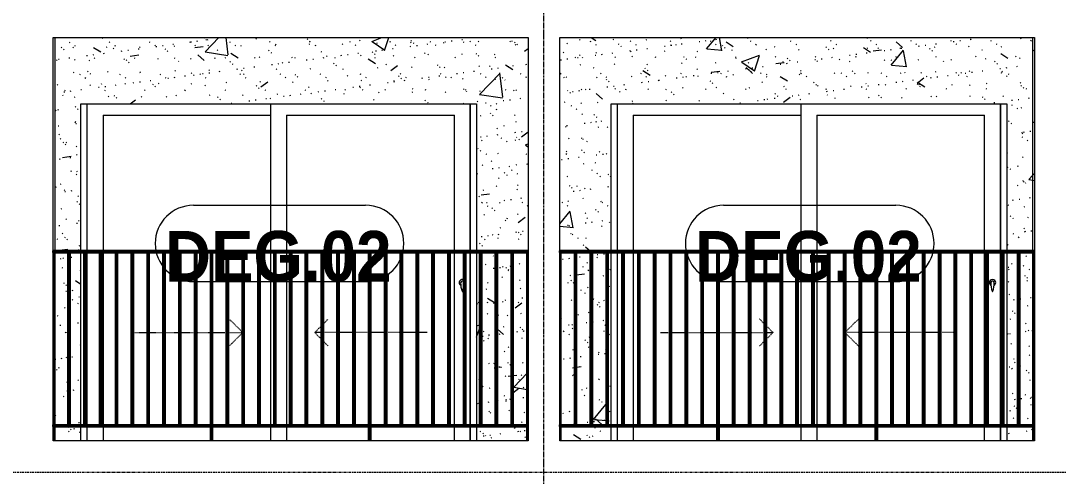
# Model space of a CAD drawing. Header units: millimetres. Extents: x 25061 to 259291, y -8723 to 35400.
# Drawn here: x 208805 to 215360, y 15775 to 18657 of the extents above; entities that cross this region are included whole.
import ezdxf

# ---------------------------------------------------------------- set-up
doc = ezdxf.new("R2010")
doc.units = ezdxf.units.MM
for name, pattern in [('Centre', [31.75, 6.35, -4.7625, 15.875, -4.7625]), ('Dash', [6.35, 3.175, -3.175]), ('Grid Line', [22.225, 12.7, -3.175, 3.175, -3.175])]:
    doc.linetypes.add(name, pattern=pattern)
for name, color, linetype, lineweight in [('0-2', 50, 'Continuous', 5), ('A-DOOR', 31, 'Continuous', 9), ('A-DOOR-FRAM', 31, 'Continuous', 9), ('A-DOOR-HDLN', 31, 'Dash', 9), ('A-DOOR-IDEN', 31, 'Continuous', 9), ('A-FLOR-LEVL-2', 51, 'Centre', 9), ('A-WALL', 113, 'Continuous', 9), ('A-WALL-PATT-2', 9, 'Continuous', 9), ('I-WALL-2', 7, 'Continuous', 9), ('S-GRID-1', 1, 'Grid Line', 9)]:
    doc.layers.add(name, color=color, linetype=linetype, lineweight=lineweight)
doc.styles.add('Arial_B_1', font='arialbd.ttf', dxfattribs={"width": 0.9, "height": 320})
pattern_1 = [(50, (-80880.3, 14125), (1165.98, -102.01), [121.92, -1341.12]), (355, (-80880.3, 14125), (-225.55, 1222.76), [97.54, -1072.9]), (100.451, (-80783.1, 14116.5), (940.43, 1120.75), [103.62, -1139.78]), (46.184, (-80880.3, 14450.1), (1734.9, -269.07), [182.88, -2011.68]), (96.636, (-80735.7, 14427.7), (1519.38, 1583.54), [155.42, -1709.66]), (351.184, (-80880.3, 14450.1), (1519.4, 1583.52), [146.3, -1609.34]), (21, (-80717.7, 14368.8), (970.33, -654.5), [121.92, -1341.12]), (326, (-80717.7, 14368.8), (395.53, 1178.8), [97.54, -1072.9]), (71.451, (-80636.9, 14314.3), (1365.87, 524.296), [103.62, -1139.78]), (37.5, (-80880.3, 14125), (19.767, 541.153), [53.645, -1006.246, 53.645, -1035.507, -1076.96]), (37.5, (-80880.3, 14125), (19.767, 541.153), [-2149.043, 53.645, -1023.315]), (7.5, (-80880.3, 14125), (427.646, 641.156), [53.645, -567.334, 53.645, -981.862, -410.464]), (7.5, (-80880.3, 14125), (427.646, 641.156), [-1656.486, 53.645, -356.82]), (327.5, (-81242.8, 14125), (867.782, -36.665), [53.645, -352.755, 53.645, -1214.323, -1682.496]), (327.5, (-81242.8, 14125), (867.782, -36.665), [-1674.37, 53.645, -1628.85]), (317.5, (-81405.4, 14125), (948.028, 162.73), [53.645, -474.675, 53.645, -788.416, -1194.816]), (317.5, (-81405.4, 14125), (948.028, 162.73), [-1370.38, 53.645, -1141.17])]
pattern_2 = [(37.5, (-80880.3, 14125), (-5.1206, 156.6122), [5.364, -118.181, 5.364, -132.812, -132.08]), (37.5, (-80880.3, 14125), (-5.1206, 156.6122), [-261.722, 5.364, -126.716]), (7.5, (-80880.3, 14125), (143.847, 229.3842), [5.364, -61.285, 5.364, -105.989, -42.672]), (7.5, (-80880.3, 14125), (143.847, 229.3842), [-178.003, 5.364, -37.308]), (327.5, (-80980.28, 14125), (253.1176, 0.4601), [5.364, -35.276, 5.364, -140.94, -191.008]), (327.5, (-80980.28, 14125), (253.1176, 0.4601), [-186.944, 5.364, -185.644]), (317.5, (-80980.28, 14125), (244.338, 71.3376), [5.364, -14.956, 5.364, -90.546, -109.728]), (317.5, (-80980.28, 14125), (244.338, 71.3376), [-116.23, 5.364, -104.364])]

# ---------------------------------------------------------------- blocks, each defined once
blk = doc.blocks.new('NCV_TKTC_TANG 5_rvt-2-TKCS_MẶT CẮT 2')
at = {"layer": 'A-WALL-PATT-2'}
h = blk.add_hatch(dxfattribs=at)
h.set_pattern_fill('FP_37', color=256, style=0, pattern_type=2)
h.set_pattern_definition(pattern_1)
h.paths.add_polyline_path([(-69283.3, 16000), (-69257.6, 16000), (-69257.6, 16090), (-69577.6, 16090), (-69577.6, 16000), (-69549.5, 16000)])
h.paths.add_polyline_path([(-72242.6, 16000), (-72077.6, 16000), (-72077.6, 16090), (-72242.6, 16090)])
h.paths.add_polyline_path([(-69257.6, 16100), (-69257.6, 17190), (-69347.6, 17190), (-69347.6, 16100), (-69288.2, 16100)])
h.paths.add_polyline_path([(-69547.6, 16100), (-69457.6, 16100), (-69457.6, 17190), (-69547.6, 17190), (-69547.6, 16653.3)])
h.paths.add_polyline_path([(-69447.6, 16100), (-69357.6, 16100), (-69357.6, 17190), (-69447.6, 17189), (-69447.6, 16653.3)])
h.paths.add_polyline_path([(-72242.6, 16100), (-72157.6, 16100), (-72157.6, 17190), (-72242.6, 17190), (-72242.6, 16653.3)])
h.paths.add_polyline_path([(-69577.6, 16100), (-69557.6, 16100), (-69557.6, 17190), (-69577.6, 17190), (-69577.6, 16653.3)])
h.paths.add_polyline_path([(-72147.6, 16100), (-72077.6, 16100), (-72077.6, 17190), (-72147.6, 17190), (-72147.6, 16653.3)])
h.paths.add_polyline_path([(-72144.9, 17200), (-72077.6, 17200), (-72077.6, 18130), (-69577.6, 18130), (-69577.6, 17200), (-69252.6, 17200), (-69252.6, 18550), (-72242.6, 18550), (-72242.6, 17200)])
h = blk.add_hatch(dxfattribs=at)
h.set_pattern_fill('FP_38', color=256, style=0, pattern_type=2)
h.set_pattern_definition(pattern_2)
h.paths.add_polyline_path([(-69283.3, 16000), (-69257.6, 16000), (-69257.6, 16090), (-69577.6, 16090), (-69577.6, 16000), (-69549.5, 16000)])
h.paths.add_polyline_path([(-72242.6, 16000), (-72077.6, 16000), (-72077.6, 16090), (-72242.6, 16090)])
h.paths.add_polyline_path([(-69257.6, 16100), (-69257.6, 17190), (-69347.6, 17190), (-69347.6, 16100), (-69288.2, 16100)])
h.paths.add_polyline_path([(-69547.6, 16100), (-69457.6, 16100), (-69457.6, 17190), (-69547.6, 17190), (-69547.6, 16653.3)])
h.paths.add_polyline_path([(-69447.6, 16100), (-69357.6, 16100), (-69357.6, 17190), (-69447.6, 17189), (-69447.6, 16653.3)])
h.paths.add_polyline_path([(-72242.6, 16100), (-72157.6, 16100), (-72157.6, 17190), (-72242.6, 17190), (-72242.6, 16653.3)])
h.paths.add_polyline_path([(-69577.6, 16100), (-69557.6, 16100), (-69557.6, 17190), (-69577.6, 17190), (-69577.6, 16653.3)])
h.paths.add_polyline_path([(-72147.6, 16100), (-72077.6, 16100), (-72077.6, 17190), (-72147.6, 17190), (-72147.6, 16653.3)])
h.paths.add_polyline_path([(-72144.9, 17200), (-72077.6, 17200), (-72077.6, 18130), (-69577.6, 18130), (-69577.6, 17200), (-69252.6, 17200), (-69252.6, 18550), (-72242.6, 18550), (-72242.6, 17200)])
h = blk.add_hatch(dxfattribs=at)
h.set_pattern_fill('FP_37', color=256, style=0, pattern_type=2)
h.set_pattern_definition(pattern_1)
h.paths.add_polyline_path([(-66227.6, 16000), (-66062.6, 16000), (-66062.6, 16090), (-66227.6, 16090), (-66227.6, 16036.4)])
h.paths.add_polyline_path([(-69047.6, 16000), (-68727.6, 16000), (-68727.6, 16090), (-69047.6, 16090)])
h.paths.add_polyline_path([(-68857.6, 16100), (-68857.6, 17190), (-68947.6, 17190), (-68947.6, 16100)])
h.paths.add_polyline_path([(-68727.6, 16100), (-68727.6, 17190), (-68747.6, 17190), (-68747.6, 16100)])
h.paths.add_polyline_path([(-68957.6, 16100), (-68957.6, 17190), (-69047.6, 17190), (-69047.6, 16100), (-69008, 16100)])
h.paths.add_polyline_path([(-68757.6, 16100), (-68757.6, 17190), (-68847.6, 17190), (-68847.6, 16100)])
h.paths.add_polyline_path([(-66077.6, 16100), (-66062.6, 16100), (-66062.6, 17190), (-66147.6, 17190), (-66147.6, 16100), (-66080.7, 16100)])
h.paths.add_polyline_path([(-66157.6, 16100), (-66157.6, 17190), (-66227.6, 17190), (-66227.6, 16100)])
h.paths.add_polyline_path([(-69052.6, 17200), (-68727.6, 17200), (-68727.6, 18130), (-66227.6, 18130), (-66227.6, 17200), (-66062.6, 17200), (-66062.6, 18550), (-69052.6, 18550), (-69052.6, 17887.1)])
h = blk.add_hatch(dxfattribs=at)
h.set_pattern_fill('FP_38', color=256, style=0, pattern_type=2)
h.set_pattern_definition(pattern_2)
h.paths.add_polyline_path([(-66227.6, 16000), (-66062.6, 16000), (-66062.6, 16090), (-66227.6, 16090), (-66227.6, 16036.4)])
h.paths.add_polyline_path([(-69047.6, 16000), (-68727.6, 16000), (-68727.6, 16090), (-69047.6, 16090)])
h.paths.add_polyline_path([(-68857.6, 16100), (-68857.6, 17190), (-68947.6, 17190), (-68947.6, 16100)])
h.paths.add_polyline_path([(-68727.6, 16100), (-68727.6, 17190), (-68747.6, 17190), (-68747.6, 16100)])
h.paths.add_polyline_path([(-68957.6, 16100), (-68957.6, 17190), (-69047.6, 17190), (-69047.6, 16100), (-69008, 16100)])
h.paths.add_polyline_path([(-68757.6, 16100), (-68757.6, 17190), (-68847.6, 17190), (-68847.6, 16100)])
h.paths.add_polyline_path([(-66077.6, 16100), (-66062.6, 16100), (-66062.6, 17190), (-66147.6, 17190), (-66147.6, 16100), (-66080.7, 16100)])
h.paths.add_polyline_path([(-66157.6, 16100), (-66157.6, 17190), (-66227.6, 17190), (-66227.6, 16100)])
h.paths.add_polyline_path([(-69052.6, 17200), (-68727.6, 17200), (-68727.6, 18130), (-66227.6, 18130), (-66227.6, 17200), (-66062.6, 17200), (-66062.6, 18550), (-69052.6, 18550), (-69052.6, 17887.1)])
h = blk.add_hatch(dxfattribs=at)
h.set_pattern_fill('FP_37', color=256, style=0, pattern_type=2)
h.set_pattern_definition(pattern_1)
h.paths.add_polyline_path([(-66057.6, 16000), (-66057.6, 16090), (-66062.6, 16090), (-66062.4, 16000)])
h.paths.add_polyline_path([(-66062.1, 16100), (-66057.6, 16100), (-66058.5, 17190), (-66062.6, 17190), (-66062.6, 16100)])
h.paths.add_polyline_path([(-66052.6, 17200), (-66054, 18550), (-66062.6, 18550), (-66062.6, 17200), (-66058.4, 17200)])
h = blk.add_hatch(dxfattribs=at)
h.set_pattern_fill('FP_38', color=256, style=0, pattern_type=2)
h.set_pattern_definition(pattern_2)
h.paths.add_polyline_path([(-66057.6, 16000), (-66057.6, 16090), (-66062.6, 16090), (-66062.4, 16000)])
h.paths.add_polyline_path([(-66062.1, 16100), (-66057.6, 16100), (-66058.5, 17190), (-66062.6, 17190), (-66062.6, 16100)])
h.paths.add_polyline_path([(-66052.6, 17200), (-66054, 18550), (-66062.6, 18550), (-66062.6, 17200), (-66058.4, 17200)])
at = {"layer": 'I-WALL-2'}
for p, q in [((-72242.6, 18550), (-72242.6, 17200)), ((-66062.6, 17200), (-66062.6, 18550)), ((-72077.6, 17200), (-72077.6, 18130)), ((-72077.6, 18130), (-69577.6, 18130)), ((-69577.6, 18130), (-69577.6, 17200)), ((-68727.6, 17200), (-68727.6, 18130)), ((-68727.6, 18130), (-66227.6, 18130)), ((-66227.6, 18130), (-66227.6, 17200)), ((-72242.6, 17190), (-72242.6, 16100)), ((-72077.6, 16100), (-72077.6, 17190)), ((-69577.6, 17190), (-69577.6, 16100)), ((-68727.6, 16100), (-68727.6, 17190)), ((-66227.6, 17190), (-66227.6, 16100)), ((-66062.6, 16100), (-66062.6, 17190)), ((-72242.6, 16090), (-72242.6, 16000)), ((-72077.6, 16000), (-72077.6, 16090)), ((-69577.6, 16090), (-69577.6, 16000)), ((-68727.6, 16000), (-68727.6, 16090)), ((-66227.6, 16090), (-66227.6, 16000)), ((-66062.6, 16000), (-66062.6, 16090))]:
    blk.add_line(p, q, dxfattribs=at)
blk = doc.blocks.new('DEG_02-DEG_03 - DEG_02-2500x2400mm-CỬA ĐI 02 CÁNH TRƯỢT-V137-TKCS_MẶT CẮT 2')
at = {"layer": 'A-DOOR'}
for p, q in [((-70877.6, 10400), (-70877.6, 11330)), ((-69617.6, 11330), (-69617.6, 10400)), ((-71937.6, 11260), (-71937.6, 10400)), ((-71937.6, 11260), (-70877.6, 11260)), ((-70777.6, 11260), (-70777.6, 10400)), ((-70777.6, 11260), (-69717.6, 11260)), ((-69717.6, 10400), (-69717.6, 11260)), ((-71937.6, 10390), (-71937.6, 9300)), ((-70877.6, 9300), (-70877.6, 10390)), ((-70777.6, 10390), (-70777.6, 9300)), ((-69717.6, 9300), (-69717.6, 10390)), ((-69617.6, 10390), (-69617.6, 9300)), ((-71937.6, 9290), (-71937.6, 9200)), ((-70877.6, 9200), (-70877.6, 9290)), ((-70777.6, 9290), (-70777.6, 9200)), ((-69717.6, 9200), (-69717.6, 9290)), ((-69617.6, 9290), (-69617.6, 9200))]:
    blk.add_line(p, q, dxfattribs=at)
at = {"layer": 'A-DOOR', "flags": 128}
blk.add_lwpolyline([(-69666.1, 10208.7), (-69666.1, 10208.7), (-69666.1, 10208.7), (-69666.1, 10208.7), (-69666.1, 10208.7), (-69666.1, 10208.7), (-69666.1, 10208.7), (-69666.2, 10208.7), (-69666.2, 10208.7), (-69666.2, 10208.7), (-69666.2, 10208.7), (-69666.3, 10208.7), (-69666.3, 10208.7), (-69666.3, 10208.7), (-69666.4, 10208.7), (-69666.4, 10208.7), (-69666.4, 10208.7), (-69666.5, 10208.7), (-69666.5, 10208.7), (-69666.6, 10208.7), (-69666.6, 10208.7), (-69666.7, 10208.7), (-69666.7, 10208.7), (-69666.8, 10208.7), (-69666.8, 10208.7), (-69666.9, 10208.7), (-69666.9, 10208.7), (-69667, 10208.7), (-69667, 10208.7), (-69667.1, 10208.7), (-69667.1, 10208.7), (-69667.2, 10208.7), (-69667.3, 10208.7), (-69667.3, 10208.7), (-69667.4, 10208.7), (-69667.4, 10208.7), (-69667.5, 10208.7), (-69667.5, 10208.7), (-69667.6, 10208.7), (-69667.7, 10208.7), (-69667.7, 10208.7), (-69667.8, 10208.7), (-69667.8, 10208.7), (-69667.9, 10208.7), (-69668, 10208.7), (-69668, 10208.7), (-69668.1, 10208.7), (-69668.1, 10208.7), (-69668.2, 10208.7), (-69668.2, 10208.7), (-69668.3, 10208.7), (-69668.3, 10208.7), (-69668.4, 10208.7), (-69668.4, 10208.7), (-69668.5, 10208.7), (-69668.5, 10208.7), (-69668.6, 10208.7), (-69668.6, 10208.7), (-69668.7, 10208.7), (-69668.7, 10208.7), (-69668.7, 10208.7), (-69668.8, 10208.7), (-69668.8, 10208.7), (-69668.8, 10208.7), (-69668.9, 10208.7), (-69668.9, 10208.7), (-69668.9, 10208.7), (-69669, 10208.7), (-69669, 10208.7), (-69669, 10208.7), (-69669, 10208.7), (-69669, 10208.7), (-69669, 10208.7), (-69669, 10208.7), (-69669.1, 10208.7), (-69669.1, 10208.7)], dxfattribs=at)
at = {"layer": 'A-DOOR'}
for centre, radius, start, end in [((-69667.6, 10200), 20, 60, 180), ((-69667.6, 10200), 20, 180, 240), ((-69669.1, 10199.2), 9.45, 90, 180), ((-69513.8, 10199.2), 164.8, 180, 199.13397), ((-69666.1, 10199.2), 9.45, 30, 90), ((-69821.4, 10199.2), 164.8, 340.86603, 356.02944), ((-69667.2, 10146), 2.34, 199.13397, 261.03098), ((-69667.9, 10146), 2.34, 278.96902, 340.86603)]:
    blk.add_arc(centre, radius, start, end, dxfattribs=at)
at = {"layer": 'A-DOOR-FRAM'}
for p, q in [((-72037.6, 10400), (-72037.6, 11330)), ((-69617.6, 10400), (-69617.6, 11330)), ((-72037.6, 9300), (-72037.6, 10390)), ((-69617.6, 9300), (-69617.6, 10390)), ((-72037.6, 9200), (-72037.6, 9290)), ((-69617.6, 9200), (-69617.6, 9290))]:
    blk.add_line(p, q, dxfattribs=at)
at = {"layer": 'A-DOOR-HDLN'}
for p, q in [((-71057.6, 9887), (-71139.7, 9969.1)), ((-70547.6, 9937), (-70515.5, 9969.1)), ((-70600.3, 9884.2), (-70557.6, 9927)), ((-71764.8, 9884.2), (-71757.6, 9884.2)), ((-71747.6, 9884.2), (-71657.6, 9884.2)), ((-71647.6, 9884.2), (-71557.6, 9884.2)), ((-71547.6, 9884.2), (-71457.6, 9884.2)), ((-71447.6, 9884.2), (-71357.6, 9884.2)), ((-71347.6, 9884.2), (-71257.6, 9884.2)), ((-71247.6, 9884.2), (-71157.6, 9884.2)), ((-71147.6, 9884.2), (-71057.6, 9884.2)), ((-71057.6, 9881.5), (-71139.7, 9799.4)), ((-70600.3, 9884.2), (-70557.6, 9841.5)), ((-70557.6, 9884.2), (-70600.3, 9884.2)), ((-70457.6, 9884.2), (-70547.6, 9884.2)), ((-70357.6, 9884.2), (-70447.6, 9884.2)), ((-70257.6, 9884.2), (-70347.6, 9884.2)), ((-70157.6, 9884.2), (-70247.6, 9884.2)), ((-70057.6, 9884.2), (-70147.6, 9884.2)), ((-69957.6, 9884.2), (-70047.6, 9884.2)), ((-69890.3, 9884.2), (-69947.1, 9884.2)), ((-70547.6, 9831.5), (-70515.5, 9799.4))]:
    blk.add_line(p, q, dxfattribs=at)
blk = doc.blocks.new('DEG_02-DEG_03 - DEG_02-2500x2400mm-CỬA ĐI 02 CÁNH TRƯỢT-V138-TKCS_MẶT CẮT 2')
at = {"layer": 'A-DOOR'}
for p, q in [((-67527.6, 10400), (-67527.6, 11330)), ((-66267.6, 11330), (-66267.6, 10400)), ((-68587.6, 11260), (-68587.6, 10400)), ((-68587.6, 11260), (-67527.6, 11260)), ((-67427.6, 11260), (-67427.6, 10400)), ((-67427.6, 11260), (-66367.6, 11260)), ((-66367.6, 10400), (-66367.6, 11260)), ((-68587.6, 10390), (-68587.6, 9300)), ((-67527.6, 9300), (-67527.6, 10390)), ((-67427.6, 10390), (-67427.6, 9300)), ((-66367.6, 9300), (-66367.6, 10390)), ((-66267.6, 10390), (-66267.6, 9300)), ((-68587.6, 9290), (-68587.6, 9200)), ((-67527.6, 9200), (-67527.6, 9290)), ((-67427.6, 9290), (-67427.6, 9200)), ((-66367.6, 9200), (-66367.6, 9290)), ((-66267.6, 9290), (-66267.6, 9200))]:
    blk.add_line(p, q, dxfattribs=at)
at = {"layer": 'A-DOOR', "flags": 128}
blk.add_lwpolyline([(-66316.1, 10208.7), (-66316.1, 10208.7), (-66316.1, 10208.7), (-66316.1, 10208.7), (-66316.1, 10208.7), (-66316.1, 10208.7), (-66316.1, 10208.7), (-66316.2, 10208.7), (-66316.2, 10208.7), (-66316.2, 10208.7), (-66316.2, 10208.7), (-66316.3, 10208.7), (-66316.3, 10208.7), (-66316.3, 10208.7), (-66316.4, 10208.7), (-66316.4, 10208.7), (-66316.4, 10208.7), (-66316.5, 10208.7), (-66316.5, 10208.7), (-66316.6, 10208.7), (-66316.6, 10208.7), (-66316.7, 10208.7), (-66316.7, 10208.7), (-66316.8, 10208.7), (-66316.8, 10208.7), (-66316.9, 10208.7), (-66316.9, 10208.7), (-66317, 10208.7), (-66317, 10208.7), (-66317.1, 10208.7), (-66317.1, 10208.7), (-66317.2, 10208.7), (-66317.3, 10208.7), (-66317.3, 10208.7), (-66317.4, 10208.7), (-66317.4, 10208.7), (-66317.5, 10208.7), (-66317.5, 10208.7), (-66317.6, 10208.7), (-66317.7, 10208.7), (-66317.7, 10208.7), (-66317.8, 10208.7), (-66317.8, 10208.7), (-66317.9, 10208.7), (-66318, 10208.7), (-66318, 10208.7), (-66318.1, 10208.7), (-66318.1, 10208.7), (-66318.2, 10208.7), (-66318.2, 10208.7), (-66318.3, 10208.7), (-66318.3, 10208.7), (-66318.4, 10208.7), (-66318.4, 10208.7), (-66318.5, 10208.7), (-66318.5, 10208.7), (-66318.6, 10208.7), (-66318.6, 10208.7), (-66318.7, 10208.7), (-66318.7, 10208.7), (-66318.7, 10208.7), (-66318.8, 10208.7), (-66318.8, 10208.7), (-66318.8, 10208.7), (-66318.9, 10208.7), (-66318.9, 10208.7), (-66318.9, 10208.7), (-66319, 10208.7), (-66319, 10208.7), (-66319, 10208.7), (-66319, 10208.7), (-66319, 10208.7), (-66319, 10208.7), (-66319, 10208.7), (-66319.1, 10208.7), (-66319.1, 10208.7)], dxfattribs=at)
at = {"layer": 'A-DOOR'}
for centre, radius, start, end in [((-66317.6, 10200), 20, 0, 180), ((-66317.6, 10200), 20, 180, 240), ((-66319.1, 10199.2), 9.45, 90, 180), ((-66163.8, 10199.2), 164.8, 180, 199.13397), ((-66316.1, 10199.2), 9.45, 0, 90), ((-66471.4, 10199.2), 164.8, 340.86603, 0), ((-66317.6, 10200), 20, 300, 0), ((-66317.2, 10146), 2.34, 199.13397, 261.03098), ((-66317.9, 10146), 2.34, 278.96902, 340.86603)]:
    blk.add_arc(centre, radius, start, end, dxfattribs=at)
at = {"layer": 'A-DOOR-FRAM'}
for p, q in [((-68687.6, 10400), (-68687.6, 11330)), ((-66267.6, 10400), (-66267.6, 11330)), ((-68687.6, 9300), (-68687.6, 10390)), ((-66267.6, 9300), (-66267.6, 10390)), ((-68687.6, 9200), (-68687.6, 9290)), ((-66267.6, 9200), (-66267.6, 9290))]:
    blk.add_line(p, q, dxfattribs=at)
at = {"layer": 'A-DOOR-HDLN'}
for p, q in [((-67757.6, 9937), (-67789.7, 9969.1)), ((-67247.6, 9887), (-67165.5, 9969.1)), ((-67704.8, 9884.2), (-67747.6, 9927)), ((-68414.8, 9884.2), (-68357.6, 9884.2)), ((-68347.6, 9884.2), (-68257.6, 9884.2)), ((-68247.6, 9884.2), (-68157.6, 9884.2)), ((-68147.6, 9884.2), (-68057.6, 9884.2)), ((-68047.6, 9884.2), (-67959.1, 9884.2)), ((-67947.6, 9884.2), (-67857.6, 9884.2)), ((-67847.6, 9884.2), (-67757.6, 9884.2)), ((-67704.8, 9884.2), (-67747.6, 9841.5)), ((-67747.6, 9884.2), (-67704.8, 9884.2)), ((-67157.6, 9884.2), (-67247.6, 9884.2)), ((-67247.6, 9881.5), (-67165.5, 9799.4)), ((-67057.6, 9884.2), (-67147.6, 9884.2)), ((-66957.6, 9884.2), (-67047.6, 9884.2)), ((-66857.6, 9884.2), (-66947.6, 9884.2)), ((-66757.6, 9884.2), (-66847.6, 9884.2)), ((-66657.6, 9884.2), (-66747.6, 9884.2)), ((-66557.6, 9884.2), (-66647.6, 9884.2)), ((-66540.3, 9884.2), (-66547.6, 9884.2)), ((-67757.6, 9831.5), (-67789.7, 9799.4))]:
    blk.add_line(p, q, dxfattribs=at)
blk = doc.blocks.new('Railing - 10mm-1251313-TKCS_MẶT CẮT 2')
at = {"layer": ''}
for p, q in [((-60830.064287, 5900), (-60830.064287, 6990)), ((-60820.064287, 6990), (-60820.064287, 5900))]:
    blk.add_line(p, q, dxfattribs=at)
blk = doc.blocks.new('Railing - 50 x 10mm-1251315-TKCS_MẶT CẮT 2')
at = {"layer": ''}
for p, q in [((-59897.564287, 6990), (-59907.564287, 6990)), ((-59907.564287, 5800), (-59907.564287, 6990)), ((-59897.564287, 6990), (-59897.564287, 5800))]:
    blk.add_line(p, q, dxfattribs=at)
blk = doc.blocks.new('Railing - 50 x 10mm-V189-TKCS_MẶT CẮT 2')
at = {"layer": ''}
for q in [(-69052.635618, 6990), (-69047.564287, 5800)]:
    blk.add_line((-69047.564287, 6990), q, dxfattribs=at)
blk = doc.blocks.new('Railing - 50 x 10mm-V186-TKCS_MẶT CẮT 2')
at = {"layer": ''}
for p in [(-57852.564287, 6990), (-57857.564287, 5800)]:
    blk.add_line(p, (-57857.564287, 6990), dxfattribs=at)
blk = doc.blocks.new('Railing - Railing-3262210-TKCS_MẶT CẮT 2')
at = {"layer": ''}
for p, q in [((-69052.564287, 16090), (-69052.564287, 16100)), ((-69052.564287, 16100), (-66052.564287, 16100)), ((-69052.564287, 16090), (-66052.564287, 16090))]:
    blk.add_line(p, q, dxfattribs=at)
for name, p in [('Railing - 50 x 10mm-V189-TKCS_MẶT CẮT 2', (0, 10200)), ('Railing - 10mm-1251313-TKCS_MẶT CẮT 2', (-8127.5, 10200)), ('Railing - 10mm-1251313-TKCS_MẶT CẮT 2', (-8027.5, 10200)), ('Railing - 10mm-1251313-TKCS_MẶT CẮT 2', (-7927.5, 10200)), ('Railing - 10mm-1251313-TKCS_MẶT CẮT 2', (-7827.5, 10200)), ('Railing - 10mm-1251313-TKCS_MẶT CẮT 2', (-7727.5, 10200)), ('Railing - 10mm-1251313-TKCS_MẶT CẮT 2', (-7627.5, 10200)), ('Railing - 10mm-1251313-TKCS_MẶT CẮT 2', (-7527.5, 10200)), ('Railing - 10mm-1251313-TKCS_MẶT CẮT 2', (-7427.5, 10200)), ('Railing - 10mm-1251313-TKCS_MẶT CẮT 2', (-7327.5, 10200)), ('Railing - 50 x 10mm-1251315-TKCS_MẶT CẮT 2', (-8150, 10200)), ('Railing - 10mm-1251313-TKCS_MẶT CẮT 2', (-7127.5, 10200)), ('Railing - 10mm-1251313-TKCS_MẶT CẮT 2', (-7027.5, 10200)), ('Railing - 10mm-1251313-TKCS_MẶT CẮT 2', (-6927.5, 10200)), ('Railing - 10mm-1251313-TKCS_MẶT CẮT 2', (-6827.5, 10200)), ('Railing - 10mm-1251313-TKCS_MẶT CẮT 2', (-6727.5, 10200)), ('Railing - 10mm-1251313-TKCS_MẶT CẮT 2', (-6627.5, 10200)), ('Railing - 10mm-1251313-TKCS_MẶT CẮT 2', (-6527.5, 10200)), ('Railing - 10mm-1251313-TKCS_MẶT CẮT 2', (-6427.5, 10200)), ('Railing - 10mm-1251313-TKCS_MẶT CẮT 2', (-6327.5, 10200)), ('Railing - 50 x 10mm-1251315-TKCS_MẶT CẮT 2', (-7150, 10200)), ('Railing - 10mm-1251313-TKCS_MẶT CẮT 2', (-6127.5, 10200)), ('Railing - 10mm-1251313-TKCS_MẶT CẮT 2', (-6027.5, 10200)), ('Railing - 10mm-1251313-TKCS_MẶT CẮT 2', (-5927.5, 10200)), ('Railing - 10mm-1251313-TKCS_MẶT CẮT 2', (-5827.5, 10200)), ('Railing - 10mm-1251313-TKCS_MẶT CẮT 2', (-5727.5, 10200)), ('Railing - 10mm-1251313-TKCS_MẶT CẮT 2', (-5627.5, 10200)), ('Railing - 10mm-1251313-TKCS_MẶT CẮT 2', (-5527.5, 10200)), ('Railing - 10mm-1251313-TKCS_MẶT CẮT 2', (-5427.5, 10200)), ('Railing - 10mm-1251313-TKCS_MẶT CẮT 2', (-5327.5, 10200)), ('Railing - 50 x 10mm-V186-TKCS_MẶT CẮT 2', (-8200, 10200))]:
    blk.add_blockref(name, p)
blk = doc.blocks.new('Top Rail Type - Top Rail_Internal_-3262211-TKCS_MẶT CẮT 2')
at = {"layer": ''}
for p, q in [((-69052.564287, 17190), (-69052.564287, 17200)), ((-66052.564287, 17200), (-69052.564287, 17200)), ((-69052.564287, 17190), (-66052.564287, 17190))]:
    blk.add_line(p, q, dxfattribs=at)
blk = doc.blocks.new('Railing - Railing-3262212-TKCS_MẶT CẮT 2')
at = {"layer": ''}
for p, q in [((-72252.564287, 16090), (-72252.564287, 16100)), ((-72252.564287, 16100), (-69252.564287, 16100)), ((-72252.564287, 16090), (-69252.564287, 16090))]:
    blk.add_line(p, q, dxfattribs=at)
for name, p in [('Railing - 50 x 10mm-V189-TKCS_MẶT CẮT 2', (-3200, 10200)), ('Railing - 10mm-1251313-TKCS_MẶT CẮT 2', (-11327.5, 10200)), ('Railing - 10mm-1251313-TKCS_MẶT CẮT 2', (-11227.5, 10200)), ('Railing - 10mm-1251313-TKCS_MẶT CẮT 2', (-11127.5, 10200)), ('Railing - 10mm-1251313-TKCS_MẶT CẮT 2', (-11027.5, 10200)), ('Railing - 10mm-1251313-TKCS_MẶT CẮT 2', (-10927.5, 10200)), ('Railing - 10mm-1251313-TKCS_MẶT CẮT 2', (-10827.5, 10200)), ('Railing - 10mm-1251313-TKCS_MẶT CẮT 2', (-10727.5, 10200)), ('Railing - 10mm-1251313-TKCS_MẶT CẮT 2', (-10627.5, 10200)), ('Railing - 10mm-1251313-TKCS_MẶT CẮT 2', (-10527.5, 10200)), ('Railing - 50 x 10mm-1251315-TKCS_MẶT CẮT 2', (-11350, 10200)), ('Railing - 10mm-1251313-TKCS_MẶT CẮT 2', (-10327.5, 10200)), ('Railing - 10mm-1251313-TKCS_MẶT CẮT 2', (-10227.5, 10200)), ('Railing - 10mm-1251313-TKCS_MẶT CẮT 2', (-10127.5, 10200)), ('Railing - 10mm-1251313-TKCS_MẶT CẮT 2', (-10027.5, 10200)), ('Railing - 10mm-1251313-TKCS_MẶT CẮT 2', (-9927.5, 10200)), ('Railing - 10mm-1251313-TKCS_MẶT CẮT 2', (-9827.5, 10200)), ('Railing - 10mm-1251313-TKCS_MẶT CẮT 2', (-9727.5, 10200)), ('Railing - 10mm-1251313-TKCS_MẶT CẮT 2', (-9627.5, 10200)), ('Railing - 10mm-1251313-TKCS_MẶT CẮT 2', (-9527.5, 10200)), ('Railing - 50 x 10mm-1251315-TKCS_MẶT CẮT 2', (-10350, 10200)), ('Railing - 10mm-1251313-TKCS_MẶT CẮT 2', (-9327.5, 10200)), ('Railing - 10mm-1251313-TKCS_MẶT CẮT 2', (-9227.5, 10200)), ('Railing - 10mm-1251313-TKCS_MẶT CẮT 2', (-9127.5, 10200)), ('Railing - 10mm-1251313-TKCS_MẶT CẮT 2', (-9027.5, 10200)), ('Railing - 10mm-1251313-TKCS_MẶT CẮT 2', (-8927.5, 10200)), ('Railing - 10mm-1251313-TKCS_MẶT CẮT 2', (-8827.5, 10200)), ('Railing - 10mm-1251313-TKCS_MẶT CẮT 2', (-8727.5, 10200)), ('Railing - 10mm-1251313-TKCS_MẶT CẮT 2', (-8627.5, 10200)), ('Railing - 10mm-1251313-TKCS_MẶT CẮT 2', (-8527.5, 10200)), ('Railing - 50 x 10mm-V186-TKCS_MẶT CẮT 2', (-11400, 10200))]:
    blk.add_blockref(name, p)
blk = doc.blocks.new('Top Rail Type - Top Rail_Internal_-3262213-TKCS_MẶT CẮT 2')
at = {"layer": ''}
for p, q in [((-72252.564287, 17190), (-72252.564287, 17200)), ((-69252.564287, 17200), (-72252.564287, 17200)), ((-72252.564287, 17190), (-69252.564287, 17190))]:
    blk.add_line(p, q, dxfattribs=at)
blk = doc.blocks.new('STN_Door Tag - STN_Door Tag-1788670-TKCS_MẶT CẮT 2')
at = {"layer": 'A-DOOR-IDEN'}
for p, q in [((-93966.7, 3889.1), (-92878.6, 3889.1)), ((-93966.7, 3406.1), (-92878.6, 3406.1))]:
    blk.add_line(p, q, dxfattribs=at)
for centre, start, end in [((-93966.7, 3647.6), 90, 270), ((-92878.6, 3647.6), 270, 90)]:
    blk.add_arc(centre, 241.5, start, end, dxfattribs=at)

msp = doc.modelspace()

# ---------------------------------------------------------------- linework, layer by layer
at = {"layer": 'A-FLOR-LEVL-2'}
msp.add_line((147110.2, 15800), (255566.7, 15800), dxfattribs=at)
at = {"layer": 'A-WALL'}
for p, q in [((209010.1, 16000), (209010.1, 18550)), ((209010.1, 18550), (212010.2, 18550)), ((212010.2, 18550), (212010.2, 16000)), ((212210.1, 16000), (212210.1, 18550)), ((212210.1, 18550), (215210.2, 18550)), ((215210.2, 18550), (215210.2, 16000)), ((212010.2, 16000), (209010.1, 16000)), ((215210.2, 16000), (212210.1, 16000))]:
    msp.add_line(p, q, dxfattribs=at)
at = {"layer": 'S-GRID-1'}
msp.add_line((212110.2, -3283.1), (212110.2, 30285.9), dxfattribs=at)

# ---------------------------------------------------------------- block references
at = {"layer": ''}
for name in ['Railing - Railing-3262212-TKCS_MẶT CẮT 2', 'Top Rail Type - Top Rail_Internal_-3262213-TKCS_MẶT CẮT 2', 'Railing - Railing-3262210-TKCS_MẶT CẮT 2', 'Top Rail Type - Top Rail_Internal_-3262211-TKCS_MẶT CẮT 2']:
    msp.add_blockref(name, (281262.8, 0), dxfattribs=at)
at = {"layer": '0-2'}
msp.add_blockref('NCV_TKTC_TANG 5_rvt-2-TKCS_MẶT CẮT 2', (281262.8, 0), dxfattribs=at)
at = {"layer": 'A-DOOR'}
for name in ['DEG_02-DEG_03 - DEG_02-2500x2400mm-CỬA ĐI 02 CÁNH TRƯỢT-V137-TKCS_MẶT CẮT 2', 'DEG_02-DEG_03 - DEG_02-2500x2400mm-CỬA ĐI 02 CÁNH TRƯỢT-V138-TKCS_MẶT CẮT 2']:
    msp.add_blockref(name, (281262.8, 6800), dxfattribs=at)
at = {"layer": 'A-DOOR-IDEN'}
for p in [(303862.8, 13600), (307212.8, 13600)]:
    msp.add_blockref('STN_Door Tag - STN_Door Tag-1788670-TKCS_MẶT CẮT 2', p, dxfattribs=at)

# ---------------------------------------------------------------- texts
at = {"layer": 'A-DOOR-IDEN', "char_height": 320, "width": 1467.36, "attachment_point": 5, "line_spacing_factor": 0.936439, "style": 'Arial_B_1'}
for insert in [(210432, 17164.6), (213782, 17164.6)]:
    msp.add_mtext('\\pt7.2,14.4,21.6,28.8,36,43.2,50.4,57.6,64.8,72,79.2,86.4,93.6,100.8,108,115.2,122.4,129.6,136.8,144,151.2,158.4,165.6,172.8,180,187.2,194.4,201.6,208.8,216,223.2,230.4;DEG.02', dxfattribs=dict(at, insert=insert))

doc.saveas('drawing.dxf')
